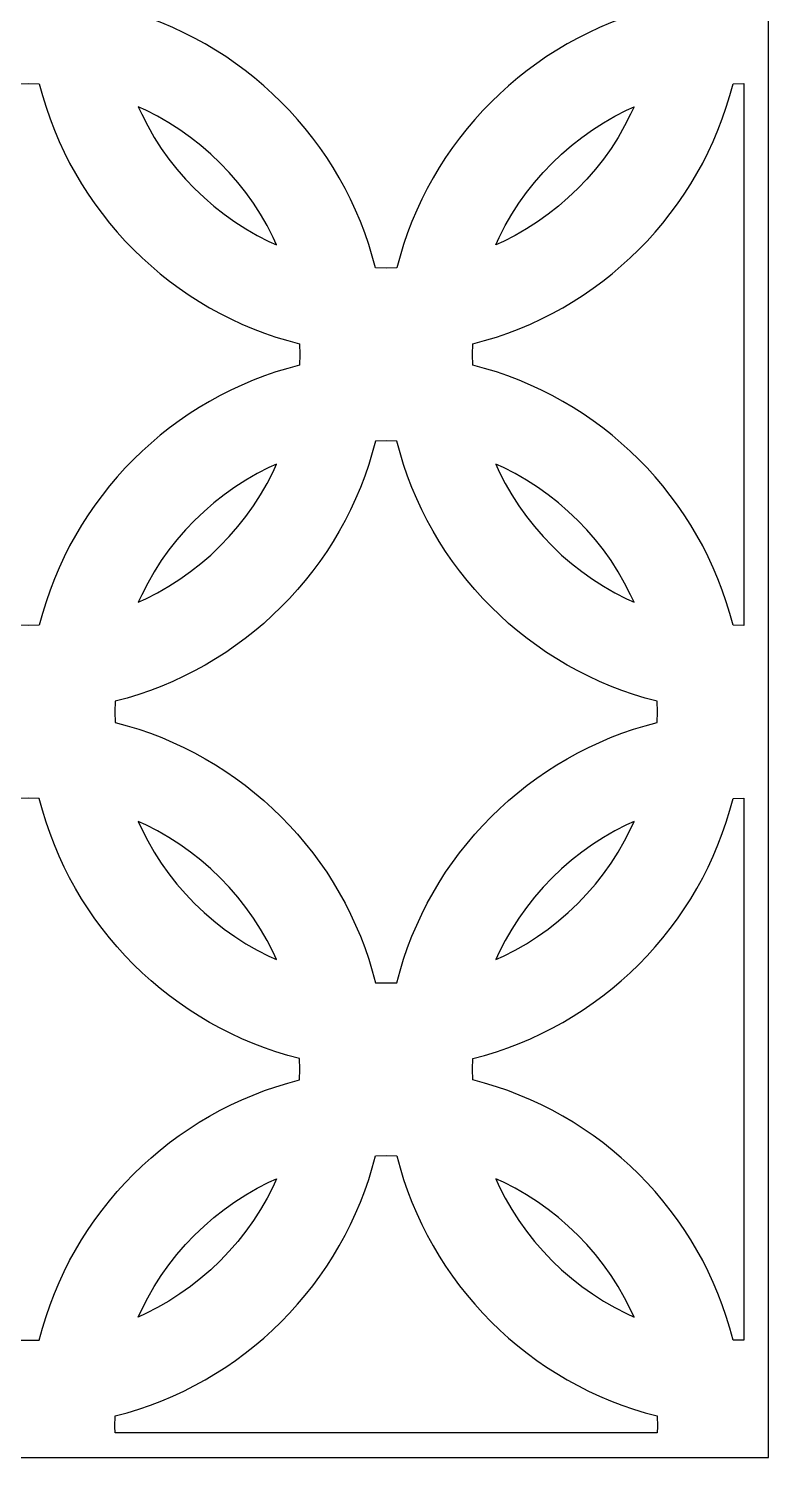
# Model space of a CAD drawing. Header units: centimetres. Extents: x 7.2 to 12.1, y -9 to 9.
# Drawn here: x 9.682 to 12.137, y -9 to -4.257 of the extents above; entities that cross this region are included whole.
import ezdxf

# ---------------------------------------------------------------- set-up
doc = ezdxf.new("R2010")
doc.units = ezdxf.units.CM
doc.header["$MEASUREMENT"] = 0
doc.layers.add('layer 1', color=7, linetype='Continuous')

msp = doc.modelspace()

# ---------------------------------------------------------------- linework, layer by layer
at = {"layer": 'layer 1', "color": 250, "lineweight": 30}
for points, knots in [([(7.22754, 9.00077), (7.22754, 9.00077), (12.1369, 9.00077), (12.1369, 9.00077), (12.1369, 9.00077), (12.1369, 9.00077), (12.1369, -9.00021), (12.1369, -9.00021), (12.1369, -9.00021), (12.1369, -9.00021), (7.22754, -9.00021), (7.22754, -9.00021), (7.22754, -9.00021), (7.22754, -9.00021), (7.22754, 9.00077), (7.22754, 9.00077)], [0, 0, 0, 0, 0.2, 0.2, 0.2, 0.2, 0.4, 0.4, 0.4, 0.4, 0.6, 0.6, 0.6, 0.6, 1, 1, 1, 1]), ([(11.7677, -4.11685), (11.34439, -4.01087), (11.01001, -3.67645), (10.90402, -3.25316), (10.90402, -3.25316), (10.90402, -3.25316), (10.86865, -3.25226), (10.86865, -3.25226), (10.86865, -3.25226), (10.86865, -3.25226), (10.83328, -3.25316), (10.83328, -3.25316), (10.83328, -3.25316), (10.7273, -3.67647), (10.39288, -4.01086), (9.96959, -4.11685), (9.96959, -4.11685), (9.96959, -4.11685), (9.96869, -4.15222), (9.96869, -4.15222), (9.96869, -4.15222), (9.96869, -4.15222), (9.96959, -4.18759), (9.96959, -4.18759), (9.96959, -4.18759), (10.39288, -4.29358), (10.72729, -4.62797), (10.83328, -5.05127), (10.83328, -5.05127), (10.83328, -5.05127), (10.86865, -5.05217), (10.86865, -5.05217), (10.86865, -5.05217), (10.86865, -5.05217), (10.90402, -5.05127), (10.90402, -5.05127), (10.90402, -5.05127), (11.01, -4.62797), (11.34441, -4.29358), (11.7677, -4.18759), (11.7677, -4.18759), (11.7677, -4.18759), (11.7686, -4.15222), (11.7686, -4.15222), (11.7686, -4.15222), (11.7686, -4.15222), (11.7677, -4.11685), (11.7677, -4.11685)], [0, 0, 0, 0, 0.0769231, 0.0769231, 0.0769231, 0.0769231, 0.1538462, 0.1538462, 0.1538462, 0.1538462, 0.2307692, 0.2307692, 0.2307692, 0.2307692, 0.3076923, 0.3076923, 0.3076923, 0.3076923, 0.3846154, 0.3846154, 0.3846154, 0.3846154, 0.4615385, 0.4615385, 0.4615385, 0.4615385, 0.5384615, 0.5384615, 0.5384615, 0.5384615, 0.6153846, 0.6153846, 0.6153846, 0.6153846, 0.6923077, 0.6923077, 0.6923077, 0.6923077, 0.7692308, 0.7692308, 0.7692308, 0.7692308, 0.8461538, 0.8461538, 0.8461538, 0.8461538, 1, 1, 1, 1]), ([(8.78316, -5.37402), (9.20645, -5.48001), (9.54087, -5.8144), (9.64685, -6.23771), (9.64685, -6.23771), (9.64685, -6.23771), (9.68222, -6.2386), (9.68222, -6.2386), (9.68222, -6.2386), (9.68222, -6.2386), (9.71759, -6.23771), (9.71759, -6.23771), (9.71759, -6.23771), (9.82358, -5.81441), (10.15797, -5.48), (10.58127, -5.37402), (10.58127, -5.37402), (10.58127, -5.37402), (10.58217, -5.33865), (10.58217, -5.33865), (10.58217, -5.33865), (10.58217, -5.33865), (10.58127, -5.30328), (10.58127, -5.30328), (10.58127, -5.30328), (10.15798, -5.19729), (9.82357, -4.8629), (9.71759, -4.43959), (9.71759, -4.43959), (9.71759, -4.43959), (9.68222, -4.43869), (9.68222, -4.43869), (9.68222, -4.43869), (9.68222, -4.43869), (9.64685, -4.43959), (9.64685, -4.43959), (9.64685, -4.43959), (9.54086, -4.86288), (9.20647, -5.1973), (8.78316, -5.30328), (8.78316, -5.30328), (8.78316, -5.30328), (8.78226, -5.33865), (8.78226, -5.33865), (8.78226, -5.33865), (8.78226, -5.33865), (8.78316, -5.37402), (8.78316, -5.37402)], [0, 0, 0, 0, 0.0769231, 0.0769231, 0.0769231, 0.0769231, 0.1538462, 0.1538462, 0.1538462, 0.1538462, 0.2307692, 0.2307692, 0.2307692, 0.2307692, 0.3076923, 0.3076923, 0.3076923, 0.3076923, 0.3846154, 0.3846154, 0.3846154, 0.3846154, 0.4615385, 0.4615385, 0.4615385, 0.4615385, 0.5384615, 0.5384615, 0.5384615, 0.5384615, 0.6153846, 0.6153846, 0.6153846, 0.6153846, 0.6923077, 0.6923077, 0.6923077, 0.6923077, 0.7692308, 0.7692308, 0.7692308, 0.7692308, 0.8461538, 0.8461538, 0.8461538, 0.8461538, 1, 1, 1, 1]), ([(12.05507, -4.43869), (12.05507, -4.43869), (12.01971, -4.43959), (12.01971, -4.43959), (12.01971, -4.43959), (11.91372, -4.8629), (11.57931, -5.19729), (11.15602, -5.30328), (11.15602, -5.30328), (11.15602, -5.30328), (11.15512, -5.33865), (11.15512, -5.33865), (11.15512, -5.33865), (11.15512, -5.33865), (11.15602, -5.37402), (11.15602, -5.37402), (11.15602, -5.37402), (11.57933, -5.48), (11.91372, -5.81441), (12.01971, -6.23771), (12.01971, -6.23771), (12.01971, -6.23771), (12.05507, -6.2386), (12.05507, -6.2386), (12.05507, -6.2386), (12.05507, -6.2386), (12.05507, -4.43869), (12.05507, -4.43869)], [0, 0, 0, 0, 0.125, 0.125, 0.125, 0.125, 0.25, 0.25, 0.25, 0.25, 0.375, 0.375, 0.375, 0.375, 0.5, 0.5, 0.5, 0.5, 0.625, 0.625, 0.625, 0.625, 0.75, 0.75, 0.75, 0.75, 1, 1, 1, 1]), ([(10.04607, -4.51607), (10.04607, -4.51607), (10.07122, -4.52747), (10.07122, -4.52747), (10.07122, -4.52747), (10.07122, -4.52747), (10.10999, -4.54738), (10.10999, -4.54738), (10.10999, -4.54738), (10.10999, -4.54738), (10.1477, -4.5691), (10.1477, -4.5691), (10.1477, -4.5691), (10.1477, -4.5691), (10.18427, -4.59258), (10.18427, -4.59258), (10.18427, -4.59258), (10.18427, -4.59258), (10.21964, -4.61777), (10.21964, -4.61777), (10.21964, -4.61777), (10.21964, -4.61777), (10.25375, -4.6446), (10.25375, -4.6446), (10.25375, -4.6446), (10.25375, -4.6446), (10.28653, -4.67301), (10.28653, -4.67301), (10.28653, -4.67301), (10.28653, -4.67301), (10.31792, -4.70294), (10.31792, -4.70294), (10.31792, -4.70294), (10.31792, -4.70294), (10.34786, -4.73434), (10.34786, -4.73434), (10.34786, -4.73434), (10.34786, -4.73434), (10.37627, -4.76712), (10.37627, -4.76712), (10.37627, -4.76712), (10.37627, -4.76712), (10.4031, -4.80123), (10.4031, -4.80123), (10.4031, -4.80123), (10.4031, -4.80123), (10.42829, -4.8366), (10.42829, -4.8366), (10.42829, -4.8366), (10.42829, -4.8366), (10.45177, -4.87317), (10.45177, -4.87317), (10.45177, -4.87317), (10.45177, -4.87317), (10.47349, -4.91087), (10.47349, -4.91087), (10.47349, -4.91087), (10.47349, -4.91087), (10.4934, -4.94965), (10.4934, -4.94965), (10.4934, -4.94965), (10.4934, -4.94965), (10.50479, -4.97479), (10.50479, -4.97479), (10.50479, -4.97479), (10.50479, -4.97479), (10.47965, -4.9634), (10.47965, -4.9634), (10.47965, -4.9634), (10.47965, -4.9634), (10.44087, -4.94349), (10.44087, -4.94349), (10.44087, -4.94349), (10.44087, -4.94349), (10.40317, -4.92176), (10.40317, -4.92176), (10.40317, -4.92176), (10.40317, -4.92176), (10.3666, -4.89828), (10.3666, -4.89828), (10.3666, -4.89828), (10.3666, -4.89828), (10.33123, -4.8731), (10.33123, -4.8731), (10.33123, -4.8731), (10.33123, -4.8731), (10.29711, -4.84627), (10.29711, -4.84627), (10.29711, -4.84627), (10.29711, -4.84627), (10.26433, -4.81785), (10.26433, -4.81785), (10.26433, -4.81785), (10.26433, -4.81785), (10.23294, -4.78792), (10.23294, -4.78792), (10.23294, -4.78792), (10.23294, -4.78792), (10.20301, -4.75653), (10.20301, -4.75653), (10.20301, -4.75653), (10.20301, -4.75653), (10.1746, -4.72375), (10.1746, -4.72375), (10.1746, -4.72375), (10.1746, -4.72375), (10.14777, -4.68964), (10.14777, -4.68964), (10.14777, -4.68964), (10.14777, -4.68964), (10.12258, -4.65427), (10.12258, -4.65427), (10.12258, -4.65427), (10.12258, -4.65427), (10.0991, -4.6177), (10.0991, -4.6177), (10.0991, -4.6177), (10.0991, -4.6177), (10.07738, -4.57999), (10.07738, -4.57999), (10.07738, -4.57999), (10.07738, -4.57999), (10.05747, -4.54121), (10.05747, -4.54121), (10.05747, -4.54121), (10.05747, -4.54121), (10.04607, -4.51607), (10.04607, -4.51607)], [0, 0, 0, 0, 0.030303, 0.030303, 0.030303, 0.030303, 0.0606061, 0.0606061, 0.0606061, 0.0606061, 0.0909091, 0.0909091, 0.0909091, 0.0909091, 0.1212121, 0.1212121, 0.1212121, 0.1212121, 0.1515152, 0.1515152, 0.1515152, 0.1515152, 0.1818182, 0.1818182, 0.1818182, 0.1818182, 0.2121212, 0.2121212, 0.2121212, 0.2121212, 0.2424242, 0.2424242, 0.2424242, 0.2424242, 0.2727273, 0.2727273, 0.2727273, 0.2727273, 0.3030303, 0.3030303, 0.3030303, 0.3030303, 0.3333333, 0.3333333, 0.3333333, 0.3333333, 0.3636364, 0.3636364, 0.3636364, 0.3636364, 0.3939394, 0.3939394, 0.3939394, 0.3939394, 0.4242424, 0.4242424, 0.4242424, 0.4242424, 0.4545455, 0.4545455, 0.4545455, 0.4545455, 0.4848485, 0.4848485, 0.4848485, 0.4848485, 0.5151515, 0.5151515, 0.5151515, 0.5151515, 0.5454545, 0.5454545, 0.5454545, 0.5454545, 0.5757576, 0.5757576, 0.5757576, 0.5757576, 0.6060606, 0.6060606, 0.6060606, 0.6060606, 0.6363636, 0.6363636, 0.6363636, 0.6363636, 0.6666667, 0.6666667, 0.6666667, 0.6666667, 0.6969697, 0.6969697, 0.6969697, 0.6969697, 0.7272727, 0.7272727, 0.7272727, 0.7272727, 0.7575758, 0.7575758, 0.7575758, 0.7575758, 0.7878788, 0.7878788, 0.7878788, 0.7878788, 0.8181818, 0.8181818, 0.8181818, 0.8181818, 0.8484848, 0.8484848, 0.8484848, 0.8484848, 0.8787879, 0.8787879, 0.8787879, 0.8787879, 0.9090909, 0.9090909, 0.9090909, 0.9090909, 0.9393939, 0.9393939, 0.9393939, 0.9393939, 1, 1, 1, 1]), ([(11.69122, -4.51607), (11.69122, -4.51607), (11.66607, -4.52747), (11.66607, -4.52747), (11.66607, -4.52747), (11.66607, -4.52747), (11.6273, -4.54738), (11.6273, -4.54738), (11.6273, -4.54738), (11.6273, -4.54738), (11.58959, -4.5691), (11.58959, -4.5691), (11.58959, -4.5691), (11.58959, -4.5691), (11.55302, -4.59258), (11.55302, -4.59258), (11.55302, -4.59258), (11.55302, -4.59258), (11.51765, -4.61777), (11.51765, -4.61777), (11.51765, -4.61777), (11.51765, -4.61777), (11.48354, -4.6446), (11.48354, -4.6446), (11.48354, -4.6446), (11.48354, -4.6446), (11.45076, -4.67301), (11.45076, -4.67301), (11.45076, -4.67301), (11.45076, -4.67301), (11.41937, -4.70294), (11.41937, -4.70294), (11.41937, -4.70294), (11.41937, -4.70294), (11.38943, -4.73434), (11.38943, -4.73434), (11.38943, -4.73434), (11.38943, -4.73434), (11.36102, -4.76712), (11.36102, -4.76712), (11.36102, -4.76712), (11.36102, -4.76712), (11.33419, -4.80123), (11.33419, -4.80123), (11.33419, -4.80123), (11.33419, -4.80123), (11.30901, -4.8366), (11.30901, -4.8366), (11.30901, -4.8366), (11.30901, -4.8366), (11.28552, -4.87317), (11.28552, -4.87317), (11.28552, -4.87317), (11.28552, -4.87317), (11.2638, -4.91087), (11.2638, -4.91087), (11.2638, -4.91087), (11.2638, -4.91087), (11.24389, -4.94965), (11.24389, -4.94965), (11.24389, -4.94965), (11.24389, -4.94965), (11.2325, -4.97479), (11.2325, -4.97479), (11.2325, -4.97479), (11.2325, -4.97479), (11.25765, -4.9634), (11.25765, -4.9634), (11.25765, -4.9634), (11.25765, -4.9634), (11.29642, -4.94349), (11.29642, -4.94349), (11.29642, -4.94349), (11.29642, -4.94349), (11.33413, -4.92176), (11.33413, -4.92176), (11.33413, -4.92176), (11.33413, -4.92176), (11.3707, -4.89828), (11.3707, -4.89828), (11.3707, -4.89828), (11.3707, -4.89828), (11.40607, -4.8731), (11.40607, -4.8731), (11.40607, -4.8731), (11.40607, -4.8731), (11.44018, -4.84627), (11.44018, -4.84627), (11.44018, -4.84627), (11.44018, -4.84627), (11.47296, -4.81786), (11.47296, -4.81786), (11.47296, -4.81786), (11.47296, -4.81786), (11.50435, -4.78792), (11.50435, -4.78792), (11.50435, -4.78792), (11.50435, -4.78792), (11.53429, -4.75653), (11.53429, -4.75653), (11.53429, -4.75653), (11.53429, -4.75653), (11.5627, -4.72375), (11.5627, -4.72375), (11.5627, -4.72375), (11.5627, -4.72375), (11.58953, -4.68964), (11.58953, -4.68964), (11.58953, -4.68964), (11.58953, -4.68964), (11.61471, -4.65427), (11.61471, -4.65427), (11.61471, -4.65427), (11.61471, -4.65427), (11.6382, -4.6177), (11.6382, -4.6177), (11.6382, -4.6177), (11.6382, -4.6177), (11.65992, -4.57999), (11.65992, -4.57999), (11.65992, -4.57999), (11.65992, -4.57999), (11.67982, -4.54121), (11.67982, -4.54121), (11.67982, -4.54121), (11.67982, -4.54121), (11.69122, -4.51607), (11.69122, -4.51607)], [0, 0, 0, 0, 0.030303, 0.030303, 0.030303, 0.030303, 0.0606061, 0.0606061, 0.0606061, 0.0606061, 0.0909091, 0.0909091, 0.0909091, 0.0909091, 0.1212121, 0.1212121, 0.1212121, 0.1212121, 0.1515152, 0.1515152, 0.1515152, 0.1515152, 0.1818182, 0.1818182, 0.1818182, 0.1818182, 0.2121212, 0.2121212, 0.2121212, 0.2121212, 0.2424242, 0.2424242, 0.2424242, 0.2424242, 0.2727273, 0.2727273, 0.2727273, 0.2727273, 0.3030303, 0.3030303, 0.3030303, 0.3030303, 0.3333333, 0.3333333, 0.3333333, 0.3333333, 0.3636364, 0.3636364, 0.3636364, 0.3636364, 0.3939394, 0.3939394, 0.3939394, 0.3939394, 0.4242424, 0.4242424, 0.4242424, 0.4242424, 0.4545455, 0.4545455, 0.4545455, 0.4545455, 0.4848485, 0.4848485, 0.4848485, 0.4848485, 0.5151515, 0.5151515, 0.5151515, 0.5151515, 0.5454545, 0.5454545, 0.5454545, 0.5454545, 0.5757576, 0.5757576, 0.5757576, 0.5757576, 0.6060606, 0.6060606, 0.6060606, 0.6060606, 0.6363636, 0.6363636, 0.6363636, 0.6363636, 0.6666667, 0.6666667, 0.6666667, 0.6666667, 0.6969697, 0.6969697, 0.6969697, 0.6969697, 0.7272727, 0.7272727, 0.7272727, 0.7272727, 0.7575758, 0.7575758, 0.7575758, 0.7575758, 0.7878788, 0.7878788, 0.7878788, 0.7878788, 0.8181818, 0.8181818, 0.8181818, 0.8181818, 0.8484848, 0.8484848, 0.8484848, 0.8484848, 0.8787879, 0.8787879, 0.8787879, 0.8787879, 0.9090909, 0.9090909, 0.9090909, 0.9090909, 0.9393939, 0.9393939, 0.9393939, 0.9393939, 1, 1, 1, 1]), ([(10.86865, -5.62512), (10.86865, -5.62512), (10.90402, -5.62602), (10.90402, -5.62602), (10.90402, -5.62602), (11.01, -6.04933), (11.34441, -6.38372), (11.7677, -6.48971), (11.7677, -6.48971), (11.7677, -6.48971), (11.7686, -6.52507), (11.7686, -6.52507), (11.7686, -6.52507), (11.7686, -6.52507), (11.7677, -6.56045), (11.7677, -6.56045), (11.7677, -6.56045), (11.34439, -6.66643), (11.01001, -7.00084), (10.90402, -7.42413), (10.90402, -7.42413), (10.90402, -7.42413), (10.86865, -7.42503), (10.86865, -7.42503), (10.86865, -7.42503), (10.86865, -7.42503), (10.83328, -7.42413), (10.83328, -7.42413), (10.83328, -7.42413), (10.72729, -7.00082), (10.39288, -6.66644), (9.96959, -6.56045), (9.96959, -6.56045), (9.96959, -6.56045), (9.96869, -6.52507), (9.96869, -6.52507), (9.96869, -6.52507), (9.96869, -6.52507), (9.96959, -6.48971), (9.96959, -6.48971), (9.96959, -6.48971), (10.3929, -6.38372), (10.72729, -6.04931), (10.83328, -5.62602), (10.83328, -5.62602), (10.83328, -5.62602), (10.86865, -5.62512), (10.86865, -5.62512)], [0, 0, 0, 0, 0.0769231, 0.0769231, 0.0769231, 0.0769231, 0.1538462, 0.1538462, 0.1538462, 0.1538462, 0.2307692, 0.2307692, 0.2307692, 0.2307692, 0.3076923, 0.3076923, 0.3076923, 0.3076923, 0.3846154, 0.3846154, 0.3846154, 0.3846154, 0.4615385, 0.4615385, 0.4615385, 0.4615385, 0.5384615, 0.5384615, 0.5384615, 0.5384615, 0.6153846, 0.6153846, 0.6153846, 0.6153846, 0.6923077, 0.6923077, 0.6923077, 0.6923077, 0.7692308, 0.7692308, 0.7692308, 0.7692308, 0.8461538, 0.8461538, 0.8461538, 0.8461538, 1, 1, 1, 1]), ([(10.04607, -6.16123), (10.04607, -6.16123), (10.05747, -6.13608), (10.05747, -6.13608), (10.05747, -6.13608), (10.05747, -6.13608), (10.07738, -6.0973), (10.07738, -6.0973), (10.07738, -6.0973), (10.07738, -6.0973), (10.0991, -6.0596), (10.0991, -6.0596), (10.0991, -6.0596), (10.0991, -6.0596), (10.12258, -6.02303), (10.12258, -6.02303), (10.12258, -6.02303), (10.12258, -6.02303), (10.14777, -5.98765), (10.14777, -5.98765), (10.14777, -5.98765), (10.14777, -5.98765), (10.1746, -5.95354), (10.1746, -5.95354), (10.1746, -5.95354), (10.1746, -5.95354), (10.20301, -5.92076), (10.20301, -5.92076), (10.20301, -5.92076), (10.20301, -5.92076), (10.23294, -5.88937), (10.23294, -5.88937), (10.23294, -5.88937), (10.23294, -5.88937), (10.26433, -5.85944), (10.26433, -5.85944), (10.26433, -5.85944), (10.26433, -5.85944), (10.29711, -5.83103), (10.29711, -5.83103), (10.29711, -5.83103), (10.29711, -5.83103), (10.33123, -5.8042), (10.33123, -5.8042), (10.33123, -5.8042), (10.33123, -5.8042), (10.3666, -5.77901), (10.3666, -5.77901), (10.3666, -5.77901), (10.3666, -5.77901), (10.40317, -5.75553), (10.40317, -5.75553), (10.40317, -5.75553), (10.40317, -5.75553), (10.44087, -5.73381), (10.44087, -5.73381), (10.44087, -5.73381), (10.44087, -5.73381), (10.47965, -5.7139), (10.47965, -5.7139), (10.47965, -5.7139), (10.47965, -5.7139), (10.5048, -5.7025), (10.5048, -5.7025), (10.5048, -5.7025), (10.5048, -5.7025), (10.49339, -5.72765), (10.49339, -5.72765), (10.49339, -5.72765), (10.49339, -5.72765), (10.47349, -5.76643), (10.47349, -5.76643), (10.47349, -5.76643), (10.47349, -5.76643), (10.45177, -5.80413), (10.45177, -5.80413), (10.45177, -5.80413), (10.45177, -5.80413), (10.42829, -5.8407), (10.42829, -5.8407), (10.42829, -5.8407), (10.42829, -5.8407), (10.4031, -5.87607), (10.4031, -5.87607), (10.4031, -5.87607), (10.4031, -5.87607), (10.37627, -5.91018), (10.37627, -5.91018), (10.37627, -5.91018), (10.37627, -5.91018), (10.34786, -5.94296), (10.34786, -5.94296), (10.34786, -5.94296), (10.34786, -5.94296), (10.31792, -5.97435), (10.31792, -5.97435), (10.31792, -5.97435), (10.31792, -5.97435), (10.28653, -6.00429), (10.28653, -6.00429), (10.28653, -6.00429), (10.28653, -6.00429), (10.25375, -6.0327), (10.25375, -6.0327), (10.25375, -6.0327), (10.25375, -6.0327), (10.21964, -6.05953), (10.21964, -6.05953), (10.21964, -6.05953), (10.21964, -6.05953), (10.18427, -6.08471), (10.18427, -6.08471), (10.18427, -6.08471), (10.18427, -6.08471), (10.1477, -6.1082), (10.1477, -6.1082), (10.1477, -6.1082), (10.1477, -6.1082), (10.11, -6.12992), (10.11, -6.12992), (10.11, -6.12992), (10.11, -6.12992), (10.07122, -6.14983), (10.07122, -6.14983), (10.07122, -6.14983), (10.07122, -6.14983), (10.04607, -6.16123), (10.04607, -6.16123)], [0, 0, 0, 0, 0.030303, 0.030303, 0.030303, 0.030303, 0.0606061, 0.0606061, 0.0606061, 0.0606061, 0.0909091, 0.0909091, 0.0909091, 0.0909091, 0.1212121, 0.1212121, 0.1212121, 0.1212121, 0.1515152, 0.1515152, 0.1515152, 0.1515152, 0.1818182, 0.1818182, 0.1818182, 0.1818182, 0.2121212, 0.2121212, 0.2121212, 0.2121212, 0.2424242, 0.2424242, 0.2424242, 0.2424242, 0.2727273, 0.2727273, 0.2727273, 0.2727273, 0.3030303, 0.3030303, 0.3030303, 0.3030303, 0.3333333, 0.3333333, 0.3333333, 0.3333333, 0.3636364, 0.3636364, 0.3636364, 0.3636364, 0.3939394, 0.3939394, 0.3939394, 0.3939394, 0.4242424, 0.4242424, 0.4242424, 0.4242424, 0.4545455, 0.4545455, 0.4545455, 0.4545455, 0.4848485, 0.4848485, 0.4848485, 0.4848485, 0.5151515, 0.5151515, 0.5151515, 0.5151515, 0.5454545, 0.5454545, 0.5454545, 0.5454545, 0.5757576, 0.5757576, 0.5757576, 0.5757576, 0.6060606, 0.6060606, 0.6060606, 0.6060606, 0.6363636, 0.6363636, 0.6363636, 0.6363636, 0.6666667, 0.6666667, 0.6666667, 0.6666667, 0.6969697, 0.6969697, 0.6969697, 0.6969697, 0.7272727, 0.7272727, 0.7272727, 0.7272727, 0.7575758, 0.7575758, 0.7575758, 0.7575758, 0.7878788, 0.7878788, 0.7878788, 0.7878788, 0.8181818, 0.8181818, 0.8181818, 0.8181818, 0.8484848, 0.8484848, 0.8484848, 0.8484848, 0.8787879, 0.8787879, 0.8787879, 0.8787879, 0.9090909, 0.9090909, 0.9090909, 0.9090909, 0.9393939, 0.9393939, 0.9393939, 0.9393939, 1, 1, 1, 1]), ([(11.23249, -5.7025), (11.23249, -5.7025), (11.25765, -5.7139), (11.25765, -5.7139), (11.25765, -5.7139), (11.25765, -5.7139), (11.29642, -5.73381), (11.29642, -5.73381), (11.29642, -5.73381), (11.29642, -5.73381), (11.33413, -5.75553), (11.33413, -5.75553), (11.33413, -5.75553), (11.33413, -5.75553), (11.3707, -5.77901), (11.3707, -5.77901), (11.3707, -5.77901), (11.3707, -5.77901), (11.40607, -5.8042), (11.40607, -5.8042), (11.40607, -5.8042), (11.40607, -5.8042), (11.44018, -5.83102), (11.44018, -5.83102), (11.44018, -5.83102), (11.44018, -5.83102), (11.47296, -5.85944), (11.47296, -5.85944), (11.47296, -5.85944), (11.47296, -5.85944), (11.50435, -5.88937), (11.50435, -5.88937), (11.50435, -5.88937), (11.50435, -5.88937), (11.53429, -5.92076), (11.53429, -5.92076), (11.53429, -5.92076), (11.53429, -5.92076), (11.5627, -5.95355), (11.5627, -5.95355), (11.5627, -5.95355), (11.5627, -5.95355), (11.58953, -5.98765), (11.58953, -5.98765), (11.58953, -5.98765), (11.58953, -5.98765), (11.61471, -6.02303), (11.61471, -6.02303), (11.61471, -6.02303), (11.61471, -6.02303), (11.6382, -6.0596), (11.6382, -6.0596), (11.6382, -6.0596), (11.6382, -6.0596), (11.65992, -6.0973), (11.65992, -6.0973), (11.65992, -6.0973), (11.65992, -6.0973), (11.67982, -6.13608), (11.67982, -6.13608), (11.67982, -6.13608), (11.67982, -6.13608), (11.69123, -6.16123), (11.69123, -6.16123), (11.69123, -6.16123), (11.69123, -6.16123), (11.66607, -6.14983), (11.66607, -6.14983), (11.66607, -6.14983), (11.66607, -6.14983), (11.6273, -6.12992), (11.6273, -6.12992), (11.6273, -6.12992), (11.6273, -6.12992), (11.58959, -6.1082), (11.58959, -6.1082), (11.58959, -6.1082), (11.58959, -6.1082), (11.55302, -6.08471), (11.55302, -6.08471), (11.55302, -6.08471), (11.55302, -6.08471), (11.51765, -6.05953), (11.51765, -6.05953), (11.51765, -6.05953), (11.51765, -6.05953), (11.48354, -6.0327), (11.48354, -6.0327), (11.48354, -6.0327), (11.48354, -6.0327), (11.45076, -6.00429), (11.45076, -6.00429), (11.45076, -6.00429), (11.45076, -6.00429), (11.41937, -5.97435), (11.41937, -5.97435), (11.41937, -5.97435), (11.41937, -5.97435), (11.38943, -5.94296), (11.38943, -5.94296), (11.38943, -5.94296), (11.38943, -5.94296), (11.36102, -5.91018), (11.36102, -5.91018), (11.36102, -5.91018), (11.36102, -5.91018), (11.33419, -5.87607), (11.33419, -5.87607), (11.33419, -5.87607), (11.33419, -5.87607), (11.30901, -5.8407), (11.30901, -5.8407), (11.30901, -5.8407), (11.30901, -5.8407), (11.28552, -5.80413), (11.28552, -5.80413), (11.28552, -5.80413), (11.28552, -5.80413), (11.2638, -5.76643), (11.2638, -5.76643), (11.2638, -5.76643), (11.2638, -5.76643), (11.2439, -5.72765), (11.2439, -5.72765), (11.2439, -5.72765), (11.2439, -5.72765), (11.23249, -5.7025), (11.23249, -5.7025)], [0, 0, 0, 0, 0.030303, 0.030303, 0.030303, 0.030303, 0.0606061, 0.0606061, 0.0606061, 0.0606061, 0.0909091, 0.0909091, 0.0909091, 0.0909091, 0.1212121, 0.1212121, 0.1212121, 0.1212121, 0.1515152, 0.1515152, 0.1515152, 0.1515152, 0.1818182, 0.1818182, 0.1818182, 0.1818182, 0.2121212, 0.2121212, 0.2121212, 0.2121212, 0.2424242, 0.2424242, 0.2424242, 0.2424242, 0.2727273, 0.2727273, 0.2727273, 0.2727273, 0.3030303, 0.3030303, 0.3030303, 0.3030303, 0.3333333, 0.3333333, 0.3333333, 0.3333333, 0.3636364, 0.3636364, 0.3636364, 0.3636364, 0.3939394, 0.3939394, 0.3939394, 0.3939394, 0.4242424, 0.4242424, 0.4242424, 0.4242424, 0.4545455, 0.4545455, 0.4545455, 0.4545455, 0.4848485, 0.4848485, 0.4848485, 0.4848485, 0.5151515, 0.5151515, 0.5151515, 0.5151515, 0.5454545, 0.5454545, 0.5454545, 0.5454545, 0.5757576, 0.5757576, 0.5757576, 0.5757576, 0.6060606, 0.6060606, 0.6060606, 0.6060606, 0.6363636, 0.6363636, 0.6363636, 0.6363636, 0.6666667, 0.6666667, 0.6666667, 0.6666667, 0.6969697, 0.6969697, 0.6969697, 0.6969697, 0.7272727, 0.7272727, 0.7272727, 0.7272727, 0.7575758, 0.7575758, 0.7575758, 0.7575758, 0.7878788, 0.7878788, 0.7878788, 0.7878788, 0.8181818, 0.8181818, 0.8181818, 0.8181818, 0.8484848, 0.8484848, 0.8484848, 0.8484848, 0.8787879, 0.8787879, 0.8787879, 0.8787879, 0.9090909, 0.9090909, 0.9090909, 0.9090909, 0.9393939, 0.9393939, 0.9393939, 0.9393939, 1, 1, 1, 1]), ([(9.64685, -8.61056), (9.54085, -8.18727), (9.20647, -7.85286), (8.78316, -7.74687), (8.78316, -7.74687), (8.78316, -7.74687), (8.78226, -7.7115), (8.78226, -7.7115), (8.78226, -7.7115), (8.78226, -7.7115), (8.78316, -7.67614), (8.78316, -7.67614), (8.78316, -7.67614), (9.20647, -7.57015), (9.54086, -7.23574), (9.64685, -6.81244), (9.64685, -6.81244), (9.64685, -6.81244), (9.68222, -6.81154), (9.68222, -6.81154), (9.68222, -6.81154), (9.68222, -6.81154), (9.71759, -6.81244), (9.71759, -6.81244), (9.71759, -6.81244), (9.82357, -7.23576), (10.15798, -7.57014), (10.58127, -7.67613), (10.58127, -7.67613), (10.58127, -7.67613), (10.58217, -7.7115), (10.58217, -7.7115), (10.58217, -7.7115), (10.58217, -7.7115), (10.58127, -7.74687), (10.58127, -7.74687), (10.58127, -7.74687), (10.15798, -7.85286), (9.82357, -8.18725), (9.71759, -8.61056), (9.71759, -8.61056), (9.71759, -8.61056), (9.68222, -8.61146), (9.68222, -8.61146), (9.68222, -8.61146), (9.68222, -8.61146), (9.64685, -8.61056), (9.64685, -8.61056)], [0, 0, 0, 0, 0.0769231, 0.0769231, 0.0769231, 0.0769231, 0.1538462, 0.1538462, 0.1538462, 0.1538462, 0.2307692, 0.2307692, 0.2307692, 0.2307692, 0.3076923, 0.3076923, 0.3076923, 0.3076923, 0.3846154, 0.3846154, 0.3846154, 0.3846154, 0.4615385, 0.4615385, 0.4615385, 0.4615385, 0.5384615, 0.5384615, 0.5384615, 0.5384615, 0.6153846, 0.6153846, 0.6153846, 0.6153846, 0.6923077, 0.6923077, 0.6923077, 0.6923077, 0.7692308, 0.7692308, 0.7692308, 0.7692308, 0.8461538, 0.8461538, 0.8461538, 0.8461538, 1, 1, 1, 1]), ([(12.05507, -6.81155), (12.05507, -6.81155), (12.01971, -6.81245), (12.01971, -6.81245), (12.01971, -6.81245), (11.91372, -7.23574), (11.57933, -7.57015), (11.15602, -7.67614), (11.15602, -7.67614), (11.15602, -7.67614), (11.15512, -7.7115), (11.15512, -7.7115), (11.15512, -7.7115), (11.15512, -7.7115), (11.15602, -7.74687), (11.15602, -7.74687), (11.15602, -7.74687), (11.57931, -7.85287), (11.91372, -8.18725), (12.0197, -8.61056), (12.0197, -8.61056), (12.0197, -8.61056), (12.05507, -8.61146), (12.05507, -8.61146), (12.05507, -8.61146), (12.05507, -8.61146), (12.05507, -6.81155), (12.05507, -6.81155)], [0, 0, 0, 0, 0.125, 0.125, 0.125, 0.125, 0.25, 0.25, 0.25, 0.25, 0.375, 0.375, 0.375, 0.375, 0.5, 0.5, 0.5, 0.5, 0.625, 0.625, 0.625, 0.625, 0.75, 0.75, 0.75, 0.75, 1, 1, 1, 1]), ([(10.5048, -7.34765), (10.5048, -7.34765), (10.47965, -7.33625), (10.47965, -7.33625), (10.47965, -7.33625), (10.47965, -7.33625), (10.44087, -7.31635), (10.44087, -7.31635), (10.44087, -7.31635), (10.44087, -7.31635), (10.40317, -7.29463), (10.40317, -7.29463), (10.40317, -7.29463), (10.40317, -7.29463), (10.3666, -7.27114), (10.3666, -7.27114), (10.3666, -7.27114), (10.3666, -7.27114), (10.33123, -7.24596), (10.33123, -7.24596), (10.33123, -7.24596), (10.33123, -7.24596), (10.29712, -7.21913), (10.29712, -7.21913), (10.29712, -7.21913), (10.29712, -7.21913), (10.26433, -7.19072), (10.26433, -7.19072), (10.26433, -7.19072), (10.26433, -7.19072), (10.23294, -7.16078), (10.23294, -7.16078), (10.23294, -7.16078), (10.23294, -7.16078), (10.20301, -7.12939), (10.20301, -7.12939), (10.20301, -7.12939), (10.20301, -7.12939), (10.17459, -7.09661), (10.17459, -7.09661), (10.17459, -7.09661), (10.17459, -7.09661), (10.14777, -7.0625), (10.14777, -7.0625), (10.14777, -7.0625), (10.14777, -7.0625), (10.12258, -7.02712), (10.12258, -7.02712), (10.12258, -7.02712), (10.12258, -7.02712), (10.0991, -6.99056), (10.0991, -6.99056), (10.0991, -6.99056), (10.0991, -6.99056), (10.07738, -6.95285), (10.07738, -6.95285), (10.07738, -6.95285), (10.07738, -6.95285), (10.05747, -6.91407), (10.05747, -6.91407), (10.05747, -6.91407), (10.05747, -6.91407), (10.04607, -6.88892), (10.04607, -6.88892), (10.04607, -6.88892), (10.04607, -6.88892), (10.07122, -6.90032), (10.07122, -6.90032), (10.07122, -6.90032), (10.07122, -6.90032), (10.10999, -6.92023), (10.10999, -6.92023), (10.10999, -6.92023), (10.10999, -6.92023), (10.1477, -6.94196), (10.1477, -6.94196), (10.1477, -6.94196), (10.1477, -6.94196), (10.18427, -6.96544), (10.18427, -6.96544), (10.18427, -6.96544), (10.18427, -6.96544), (10.21964, -6.99062), (10.21964, -6.99062), (10.21964, -6.99062), (10.21964, -6.99062), (10.25375, -7.01745), (10.25375, -7.01745), (10.25375, -7.01745), (10.25375, -7.01745), (10.28653, -7.04586), (10.28653, -7.04586), (10.28653, -7.04586), (10.28653, -7.04586), (10.31792, -7.0758), (10.31792, -7.0758), (10.31792, -7.0758), (10.31792, -7.0758), (10.34786, -7.10719), (10.34786, -7.10719), (10.34786, -7.10719), (10.34786, -7.10719), (10.37627, -7.13997), (10.37627, -7.13997), (10.37627, -7.13997), (10.37627, -7.13997), (10.4031, -7.17408), (10.4031, -7.17408), (10.4031, -7.17408), (10.4031, -7.17408), (10.42829, -7.20945), (10.42829, -7.20945), (10.42829, -7.20945), (10.42829, -7.20945), (10.45177, -7.24602), (10.45177, -7.24602), (10.45177, -7.24602), (10.45177, -7.24602), (10.47349, -7.28373), (10.47349, -7.28373), (10.47349, -7.28373), (10.47349, -7.28373), (10.4934, -7.3225), (10.4934, -7.3225), (10.4934, -7.3225), (10.4934, -7.3225), (10.5048, -7.34765), (10.5048, -7.34765)], [0, 0, 0, 0, 0.030303, 0.030303, 0.030303, 0.030303, 0.0606061, 0.0606061, 0.0606061, 0.0606061, 0.0909091, 0.0909091, 0.0909091, 0.0909091, 0.1212121, 0.1212121, 0.1212121, 0.1212121, 0.1515152, 0.1515152, 0.1515152, 0.1515152, 0.1818182, 0.1818182, 0.1818182, 0.1818182, 0.2121212, 0.2121212, 0.2121212, 0.2121212, 0.2424242, 0.2424242, 0.2424242, 0.2424242, 0.2727273, 0.2727273, 0.2727273, 0.2727273, 0.3030303, 0.3030303, 0.3030303, 0.3030303, 0.3333333, 0.3333333, 0.3333333, 0.3333333, 0.3636364, 0.3636364, 0.3636364, 0.3636364, 0.3939394, 0.3939394, 0.3939394, 0.3939394, 0.4242424, 0.4242424, 0.4242424, 0.4242424, 0.4545455, 0.4545455, 0.4545455, 0.4545455, 0.4848485, 0.4848485, 0.4848485, 0.4848485, 0.5151515, 0.5151515, 0.5151515, 0.5151515, 0.5454545, 0.5454545, 0.5454545, 0.5454545, 0.5757576, 0.5757576, 0.5757576, 0.5757576, 0.6060606, 0.6060606, 0.6060606, 0.6060606, 0.6363636, 0.6363636, 0.6363636, 0.6363636, 0.6666667, 0.6666667, 0.6666667, 0.6666667, 0.6969697, 0.6969697, 0.6969697, 0.6969697, 0.7272727, 0.7272727, 0.7272727, 0.7272727, 0.7575758, 0.7575758, 0.7575758, 0.7575758, 0.7878788, 0.7878788, 0.7878788, 0.7878788, 0.8181818, 0.8181818, 0.8181818, 0.8181818, 0.8484848, 0.8484848, 0.8484848, 0.8484848, 0.8787879, 0.8787879, 0.8787879, 0.8787879, 0.9090909, 0.9090909, 0.9090909, 0.9090909, 0.9393939, 0.9393939, 0.9393939, 0.9393939, 1, 1, 1, 1]), ([(11.23249, -7.34765), (11.23249, -7.34765), (11.2439, -7.3225), (11.2439, -7.3225), (11.2439, -7.3225), (11.2439, -7.3225), (11.2638, -7.28373), (11.2638, -7.28373), (11.2638, -7.28373), (11.2638, -7.28373), (11.28552, -7.24602), (11.28552, -7.24602), (11.28552, -7.24602), (11.28552, -7.24602), (11.30901, -7.20945), (11.30901, -7.20945), (11.30901, -7.20945), (11.30901, -7.20945), (11.33419, -7.17408), (11.33419, -7.17408), (11.33419, -7.17408), (11.33419, -7.17408), (11.36102, -7.13997), (11.36102, -7.13997), (11.36102, -7.13997), (11.36102, -7.13997), (11.38943, -7.10719), (11.38943, -7.10719), (11.38943, -7.10719), (11.38943, -7.10719), (11.41937, -7.0758), (11.41937, -7.0758), (11.41937, -7.0758), (11.41937, -7.0758), (11.45076, -7.04586), (11.45076, -7.04586), (11.45076, -7.04586), (11.45076, -7.04586), (11.48354, -7.01745), (11.48354, -7.01745), (11.48354, -7.01745), (11.48354, -7.01745), (11.51765, -6.99062), (11.51765, -6.99062), (11.51765, -6.99062), (11.51765, -6.99062), (11.55302, -6.96544), (11.55302, -6.96544), (11.55302, -6.96544), (11.55302, -6.96544), (11.58959, -6.94195), (11.58959, -6.94195), (11.58959, -6.94195), (11.58959, -6.94195), (11.6273, -6.92023), (11.6273, -6.92023), (11.6273, -6.92023), (11.6273, -6.92023), (11.66607, -6.90033), (11.66607, -6.90033), (11.66607, -6.90033), (11.66607, -6.90033), (11.69122, -6.88892), (11.69122, -6.88892), (11.69122, -6.88892), (11.69122, -6.88892), (11.67982, -6.91408), (11.67982, -6.91408), (11.67982, -6.91408), (11.67982, -6.91408), (11.65992, -6.95285), (11.65992, -6.95285), (11.65992, -6.95285), (11.65992, -6.95285), (11.6382, -6.99056), (11.6382, -6.99056), (11.6382, -6.99056), (11.6382, -6.99056), (11.61471, -7.02712), (11.61471, -7.02712), (11.61471, -7.02712), (11.61471, -7.02712), (11.58953, -7.0625), (11.58953, -7.0625), (11.58953, -7.0625), (11.58953, -7.0625), (11.5627, -7.0966), (11.5627, -7.0966), (11.5627, -7.0966), (11.5627, -7.0966), (11.53429, -7.12939), (11.53429, -7.12939), (11.53429, -7.12939), (11.53429, -7.12939), (11.50435, -7.16078), (11.50435, -7.16078), (11.50435, -7.16078), (11.50435, -7.16078), (11.47296, -7.19072), (11.47296, -7.19072), (11.47296, -7.19072), (11.47296, -7.19072), (11.44018, -7.21913), (11.44018, -7.21913), (11.44018, -7.21913), (11.44018, -7.21913), (11.40607, -7.24596), (11.40607, -7.24596), (11.40607, -7.24596), (11.40607, -7.24596), (11.3707, -7.27114), (11.3707, -7.27114), (11.3707, -7.27114), (11.3707, -7.27114), (11.33413, -7.29463), (11.33413, -7.29463), (11.33413, -7.29463), (11.33413, -7.29463), (11.29642, -7.31635), (11.29642, -7.31635), (11.29642, -7.31635), (11.29642, -7.31635), (11.25765, -7.33625), (11.25765, -7.33625), (11.25765, -7.33625), (11.25765, -7.33625), (11.23249, -7.34765), (11.23249, -7.34765)], [0, 0, 0, 0, 0.030303, 0.030303, 0.030303, 0.030303, 0.0606061, 0.0606061, 0.0606061, 0.0606061, 0.0909091, 0.0909091, 0.0909091, 0.0909091, 0.1212121, 0.1212121, 0.1212121, 0.1212121, 0.1515152, 0.1515152, 0.1515152, 0.1515152, 0.1818182, 0.1818182, 0.1818182, 0.1818182, 0.2121212, 0.2121212, 0.2121212, 0.2121212, 0.2424242, 0.2424242, 0.2424242, 0.2424242, 0.2727273, 0.2727273, 0.2727273, 0.2727273, 0.3030303, 0.3030303, 0.3030303, 0.3030303, 0.3333333, 0.3333333, 0.3333333, 0.3333333, 0.3636364, 0.3636364, 0.3636364, 0.3636364, 0.3939394, 0.3939394, 0.3939394, 0.3939394, 0.4242424, 0.4242424, 0.4242424, 0.4242424, 0.4545455, 0.4545455, 0.4545455, 0.4545455, 0.4848485, 0.4848485, 0.4848485, 0.4848485, 0.5151515, 0.5151515, 0.5151515, 0.5151515, 0.5454545, 0.5454545, 0.5454545, 0.5454545, 0.5757576, 0.5757576, 0.5757576, 0.5757576, 0.6060606, 0.6060606, 0.6060606, 0.6060606, 0.6363636, 0.6363636, 0.6363636, 0.6363636, 0.6666667, 0.6666667, 0.6666667, 0.6666667, 0.6969697, 0.6969697, 0.6969697, 0.6969697, 0.7272727, 0.7272727, 0.7272727, 0.7272727, 0.7575758, 0.7575758, 0.7575758, 0.7575758, 0.7878788, 0.7878788, 0.7878788, 0.7878788, 0.8181818, 0.8181818, 0.8181818, 0.8181818, 0.8484848, 0.8484848, 0.8484848, 0.8484848, 0.8787879, 0.8787879, 0.8787879, 0.8787879, 0.9090909, 0.9090909, 0.9090909, 0.9090909, 0.9393939, 0.9393939, 0.9393939, 0.9393939, 1, 1, 1, 1]), ([(11.76808, -8.91839), (11.76808, -8.91839), (11.7686, -8.89793), (11.7686, -8.89793), (11.7686, -8.89793), (11.7686, -8.89793), (11.7677, -8.86257), (11.7677, -8.86257), (11.7677, -8.86257), (11.34439, -8.75658), (11.01, -8.42217), (10.90401, -7.99887), (10.90401, -7.99887), (10.90401, -7.99887), (10.86865, -7.99797), (10.86865, -7.99797), (10.86865, -7.99797), (10.86865, -7.99797), (10.83327, -7.99887), (10.83327, -7.99887), (10.83327, -7.99887), (10.72729, -8.42218), (10.39288, -8.75657), (9.96959, -8.86256), (9.96959, -8.86256), (9.96959, -8.86256), (9.96869, -8.89793), (9.96869, -8.89793), (9.96869, -8.89793), (9.96869, -8.89793), (9.96921, -8.91839), (9.96921, -8.91839), (9.96921, -8.91839), (9.96921, -8.91839), (11.76808, -8.91839), (11.76808, -8.91839)], [0, 0, 0, 0, 0.1, 0.1, 0.1, 0.1, 0.2, 0.2, 0.2, 0.2, 0.3, 0.3, 0.3, 0.3, 0.4, 0.4, 0.4, 0.4, 0.5, 0.5, 0.5, 0.5, 0.6, 0.6, 0.6, 0.6, 0.7, 0.7, 0.7, 0.7, 0.8, 0.8, 0.8, 0.8, 1, 1, 1, 1]), ([(10.04607, -8.53408), (10.04607, -8.53408), (10.07122, -8.52268), (10.07122, -8.52268), (10.07122, -8.52268), (10.07122, -8.52268), (10.11, -8.50277), (10.11, -8.50277), (10.11, -8.50277), (10.11, -8.50277), (10.1477, -8.48105), (10.1477, -8.48105), (10.1477, -8.48105), (10.1477, -8.48105), (10.18427, -8.45757), (10.18427, -8.45757), (10.18427, -8.45757), (10.18427, -8.45757), (10.21964, -8.43238), (10.21964, -8.43238), (10.21964, -8.43238), (10.21964, -8.43238), (10.25375, -8.40556), (10.25375, -8.40556), (10.25375, -8.40556), (10.25375, -8.40556), (10.28653, -8.37714), (10.28653, -8.37714), (10.28653, -8.37714), (10.28653, -8.37714), (10.31792, -8.34721), (10.31792, -8.34721), (10.31792, -8.34721), (10.31792, -8.34721), (10.34786, -8.31581), (10.34786, -8.31581), (10.34786, -8.31581), (10.34786, -8.31581), (10.37627, -8.28303), (10.37627, -8.28303), (10.37627, -8.28303), (10.37627, -8.28303), (10.4031, -8.24892), (10.4031, -8.24892), (10.4031, -8.24892), (10.4031, -8.24892), (10.42829, -8.21355), (10.42829, -8.21355), (10.42829, -8.21355), (10.42829, -8.21355), (10.45177, -8.17698), (10.45177, -8.17698), (10.45177, -8.17698), (10.45177, -8.17698), (10.47349, -8.13928), (10.47349, -8.13928), (10.47349, -8.13928), (10.47349, -8.13928), (10.49339, -8.1005), (10.49339, -8.1005), (10.49339, -8.1005), (10.49339, -8.1005), (10.5048, -8.07535), (10.5048, -8.07535), (10.5048, -8.07535), (10.5048, -8.07535), (10.47965, -8.08675), (10.47965, -8.08675), (10.47965, -8.08675), (10.47965, -8.08675), (10.44087, -8.10666), (10.44087, -8.10666), (10.44087, -8.10666), (10.44087, -8.10666), (10.40317, -8.12838), (10.40317, -8.12838), (10.40317, -8.12838), (10.40317, -8.12838), (10.3666, -8.15186), (10.3666, -8.15186), (10.3666, -8.15186), (10.3666, -8.15186), (10.33123, -8.17705), (10.33123, -8.17705), (10.33123, -8.17705), (10.33123, -8.17705), (10.29712, -8.20388), (10.29712, -8.20388), (10.29712, -8.20388), (10.29712, -8.20388), (10.26433, -8.23229), (10.26433, -8.23229), (10.26433, -8.23229), (10.26433, -8.23229), (10.23294, -8.26223), (10.23294, -8.26223), (10.23294, -8.26223), (10.23294, -8.26223), (10.20301, -8.29362), (10.20301, -8.29362), (10.20301, -8.29362), (10.20301, -8.29362), (10.17459, -8.3264), (10.17459, -8.3264), (10.17459, -8.3264), (10.17459, -8.3264), (10.14777, -8.36051), (10.14777, -8.36051), (10.14777, -8.36051), (10.14777, -8.36051), (10.12258, -8.39588), (10.12258, -8.39588), (10.12258, -8.39588), (10.12258, -8.39588), (10.0991, -8.43245), (10.0991, -8.43245), (10.0991, -8.43245), (10.0991, -8.43245), (10.07738, -8.47016), (10.07738, -8.47016), (10.07738, -8.47016), (10.07738, -8.47016), (10.05747, -8.50893), (10.05747, -8.50893), (10.05747, -8.50893), (10.05747, -8.50893), (10.04607, -8.53408), (10.04607, -8.53408)], [0, 0, 0, 0, 0.030303, 0.030303, 0.030303, 0.030303, 0.0606061, 0.0606061, 0.0606061, 0.0606061, 0.0909091, 0.0909091, 0.0909091, 0.0909091, 0.1212121, 0.1212121, 0.1212121, 0.1212121, 0.1515152, 0.1515152, 0.1515152, 0.1515152, 0.1818182, 0.1818182, 0.1818182, 0.1818182, 0.2121212, 0.2121212, 0.2121212, 0.2121212, 0.2424242, 0.2424242, 0.2424242, 0.2424242, 0.2727273, 0.2727273, 0.2727273, 0.2727273, 0.3030303, 0.3030303, 0.3030303, 0.3030303, 0.3333333, 0.3333333, 0.3333333, 0.3333333, 0.3636364, 0.3636364, 0.3636364, 0.3636364, 0.3939394, 0.3939394, 0.3939394, 0.3939394, 0.4242424, 0.4242424, 0.4242424, 0.4242424, 0.4545455, 0.4545455, 0.4545455, 0.4545455, 0.4848485, 0.4848485, 0.4848485, 0.4848485, 0.5151515, 0.5151515, 0.5151515, 0.5151515, 0.5454545, 0.5454545, 0.5454545, 0.5454545, 0.5757576, 0.5757576, 0.5757576, 0.5757576, 0.6060606, 0.6060606, 0.6060606, 0.6060606, 0.6363636, 0.6363636, 0.6363636, 0.6363636, 0.6666667, 0.6666667, 0.6666667, 0.6666667, 0.6969697, 0.6969697, 0.6969697, 0.6969697, 0.7272727, 0.7272727, 0.7272727, 0.7272727, 0.7575758, 0.7575758, 0.7575758, 0.7575758, 0.7878788, 0.7878788, 0.7878788, 0.7878788, 0.8181818, 0.8181818, 0.8181818, 0.8181818, 0.8484848, 0.8484848, 0.8484848, 0.8484848, 0.8787879, 0.8787879, 0.8787879, 0.8787879, 0.9090909, 0.9090909, 0.9090909, 0.9090909, 0.9393939, 0.9393939, 0.9393939, 0.9393939, 1, 1, 1, 1]), ([(11.69122, -8.53408), (11.69122, -8.53408), (11.66607, -8.52268), (11.66607, -8.52268), (11.66607, -8.52268), (11.66607, -8.52268), (11.6273, -8.50277), (11.6273, -8.50277), (11.6273, -8.50277), (11.6273, -8.50277), (11.58959, -8.48105), (11.58959, -8.48105), (11.58959, -8.48105), (11.58959, -8.48105), (11.55302, -8.45757), (11.55302, -8.45757), (11.55302, -8.45757), (11.55302, -8.45757), (11.51765, -8.43238), (11.51765, -8.43238), (11.51765, -8.43238), (11.51765, -8.43238), (11.48354, -8.40555), (11.48354, -8.40555), (11.48354, -8.40555), (11.48354, -8.40555), (11.45076, -8.37714), (11.45076, -8.37714), (11.45076, -8.37714), (11.45076, -8.37714), (11.41937, -8.34721), (11.41937, -8.34721), (11.41937, -8.34721), (11.41937, -8.34721), (11.38943, -8.31582), (11.38943, -8.31582), (11.38943, -8.31582), (11.38943, -8.31582), (11.36102, -8.28303), (11.36102, -8.28303), (11.36102, -8.28303), (11.36102, -8.28303), (11.33419, -8.24892), (11.33419, -8.24892), (11.33419, -8.24892), (11.33419, -8.24892), (11.30901, -8.21355), (11.30901, -8.21355), (11.30901, -8.21355), (11.30901, -8.21355), (11.28552, -8.17698), (11.28552, -8.17698), (11.28552, -8.17698), (11.28552, -8.17698), (11.2638, -8.13928), (11.2638, -8.13928), (11.2638, -8.13928), (11.2638, -8.13928), (11.24389, -8.1005), (11.24389, -8.1005), (11.24389, -8.1005), (11.24389, -8.1005), (11.23249, -8.07535), (11.23249, -8.07535), (11.23249, -8.07535), (11.23249, -8.07535), (11.25765, -8.08675), (11.25765, -8.08675), (11.25765, -8.08675), (11.25765, -8.08675), (11.29642, -8.10666), (11.29642, -8.10666), (11.29642, -8.10666), (11.29642, -8.10666), (11.33413, -8.12838), (11.33413, -8.12838), (11.33413, -8.12838), (11.33413, -8.12838), (11.3707, -8.15186), (11.3707, -8.15186), (11.3707, -8.15186), (11.3707, -8.15186), (11.40607, -8.17705), (11.40607, -8.17705), (11.40607, -8.17705), (11.40607, -8.17705), (11.44018, -8.20388), (11.44018, -8.20388), (11.44018, -8.20388), (11.44018, -8.20388), (11.47296, -8.23229), (11.47296, -8.23229), (11.47296, -8.23229), (11.47296, -8.23229), (11.50435, -8.26223), (11.50435, -8.26223), (11.50435, -8.26223), (11.50435, -8.26223), (11.53429, -8.29362), (11.53429, -8.29362), (11.53429, -8.29362), (11.53429, -8.29362), (11.5627, -8.3264), (11.5627, -8.3264), (11.5627, -8.3264), (11.5627, -8.3264), (11.58953, -8.36051), (11.58953, -8.36051), (11.58953, -8.36051), (11.58953, -8.36051), (11.61471, -8.39588), (11.61471, -8.39588), (11.61471, -8.39588), (11.61471, -8.39588), (11.6382, -8.43245), (11.6382, -8.43245), (11.6382, -8.43245), (11.6382, -8.43245), (11.65992, -8.47015), (11.65992, -8.47015), (11.65992, -8.47015), (11.65992, -8.47015), (11.67982, -8.50893), (11.67982, -8.50893), (11.67982, -8.50893), (11.67982, -8.50893), (11.69122, -8.53408), (11.69122, -8.53408)], [0, 0, 0, 0, 0.030303, 0.030303, 0.030303, 0.030303, 0.0606061, 0.0606061, 0.0606061, 0.0606061, 0.0909091, 0.0909091, 0.0909091, 0.0909091, 0.1212121, 0.1212121, 0.1212121, 0.1212121, 0.1515152, 0.1515152, 0.1515152, 0.1515152, 0.1818182, 0.1818182, 0.1818182, 0.1818182, 0.2121212, 0.2121212, 0.2121212, 0.2121212, 0.2424242, 0.2424242, 0.2424242, 0.2424242, 0.2727273, 0.2727273, 0.2727273, 0.2727273, 0.3030303, 0.3030303, 0.3030303, 0.3030303, 0.3333333, 0.3333333, 0.3333333, 0.3333333, 0.3636364, 0.3636364, 0.3636364, 0.3636364, 0.3939394, 0.3939394, 0.3939394, 0.3939394, 0.4242424, 0.4242424, 0.4242424, 0.4242424, 0.4545455, 0.4545455, 0.4545455, 0.4545455, 0.4848485, 0.4848485, 0.4848485, 0.4848485, 0.5151515, 0.5151515, 0.5151515, 0.5151515, 0.5454545, 0.5454545, 0.5454545, 0.5454545, 0.5757576, 0.5757576, 0.5757576, 0.5757576, 0.6060606, 0.6060606, 0.6060606, 0.6060606, 0.6363636, 0.6363636, 0.6363636, 0.6363636, 0.6666667, 0.6666667, 0.6666667, 0.6666667, 0.6969697, 0.6969697, 0.6969697, 0.6969697, 0.7272727, 0.7272727, 0.7272727, 0.7272727, 0.7575758, 0.7575758, 0.7575758, 0.7575758, 0.7878788, 0.7878788, 0.7878788, 0.7878788, 0.8181818, 0.8181818, 0.8181818, 0.8181818, 0.8484848, 0.8484848, 0.8484848, 0.8484848, 0.8787879, 0.8787879, 0.8787879, 0.8787879, 0.9090909, 0.9090909, 0.9090909, 0.9090909, 0.9393939, 0.9393939, 0.9393939, 0.9393939, 1, 1, 1, 1])]:
    msp.add_open_spline(points, degree=3, knots=knots, dxfattribs=at)

doc.saveas('drawing.dxf')
